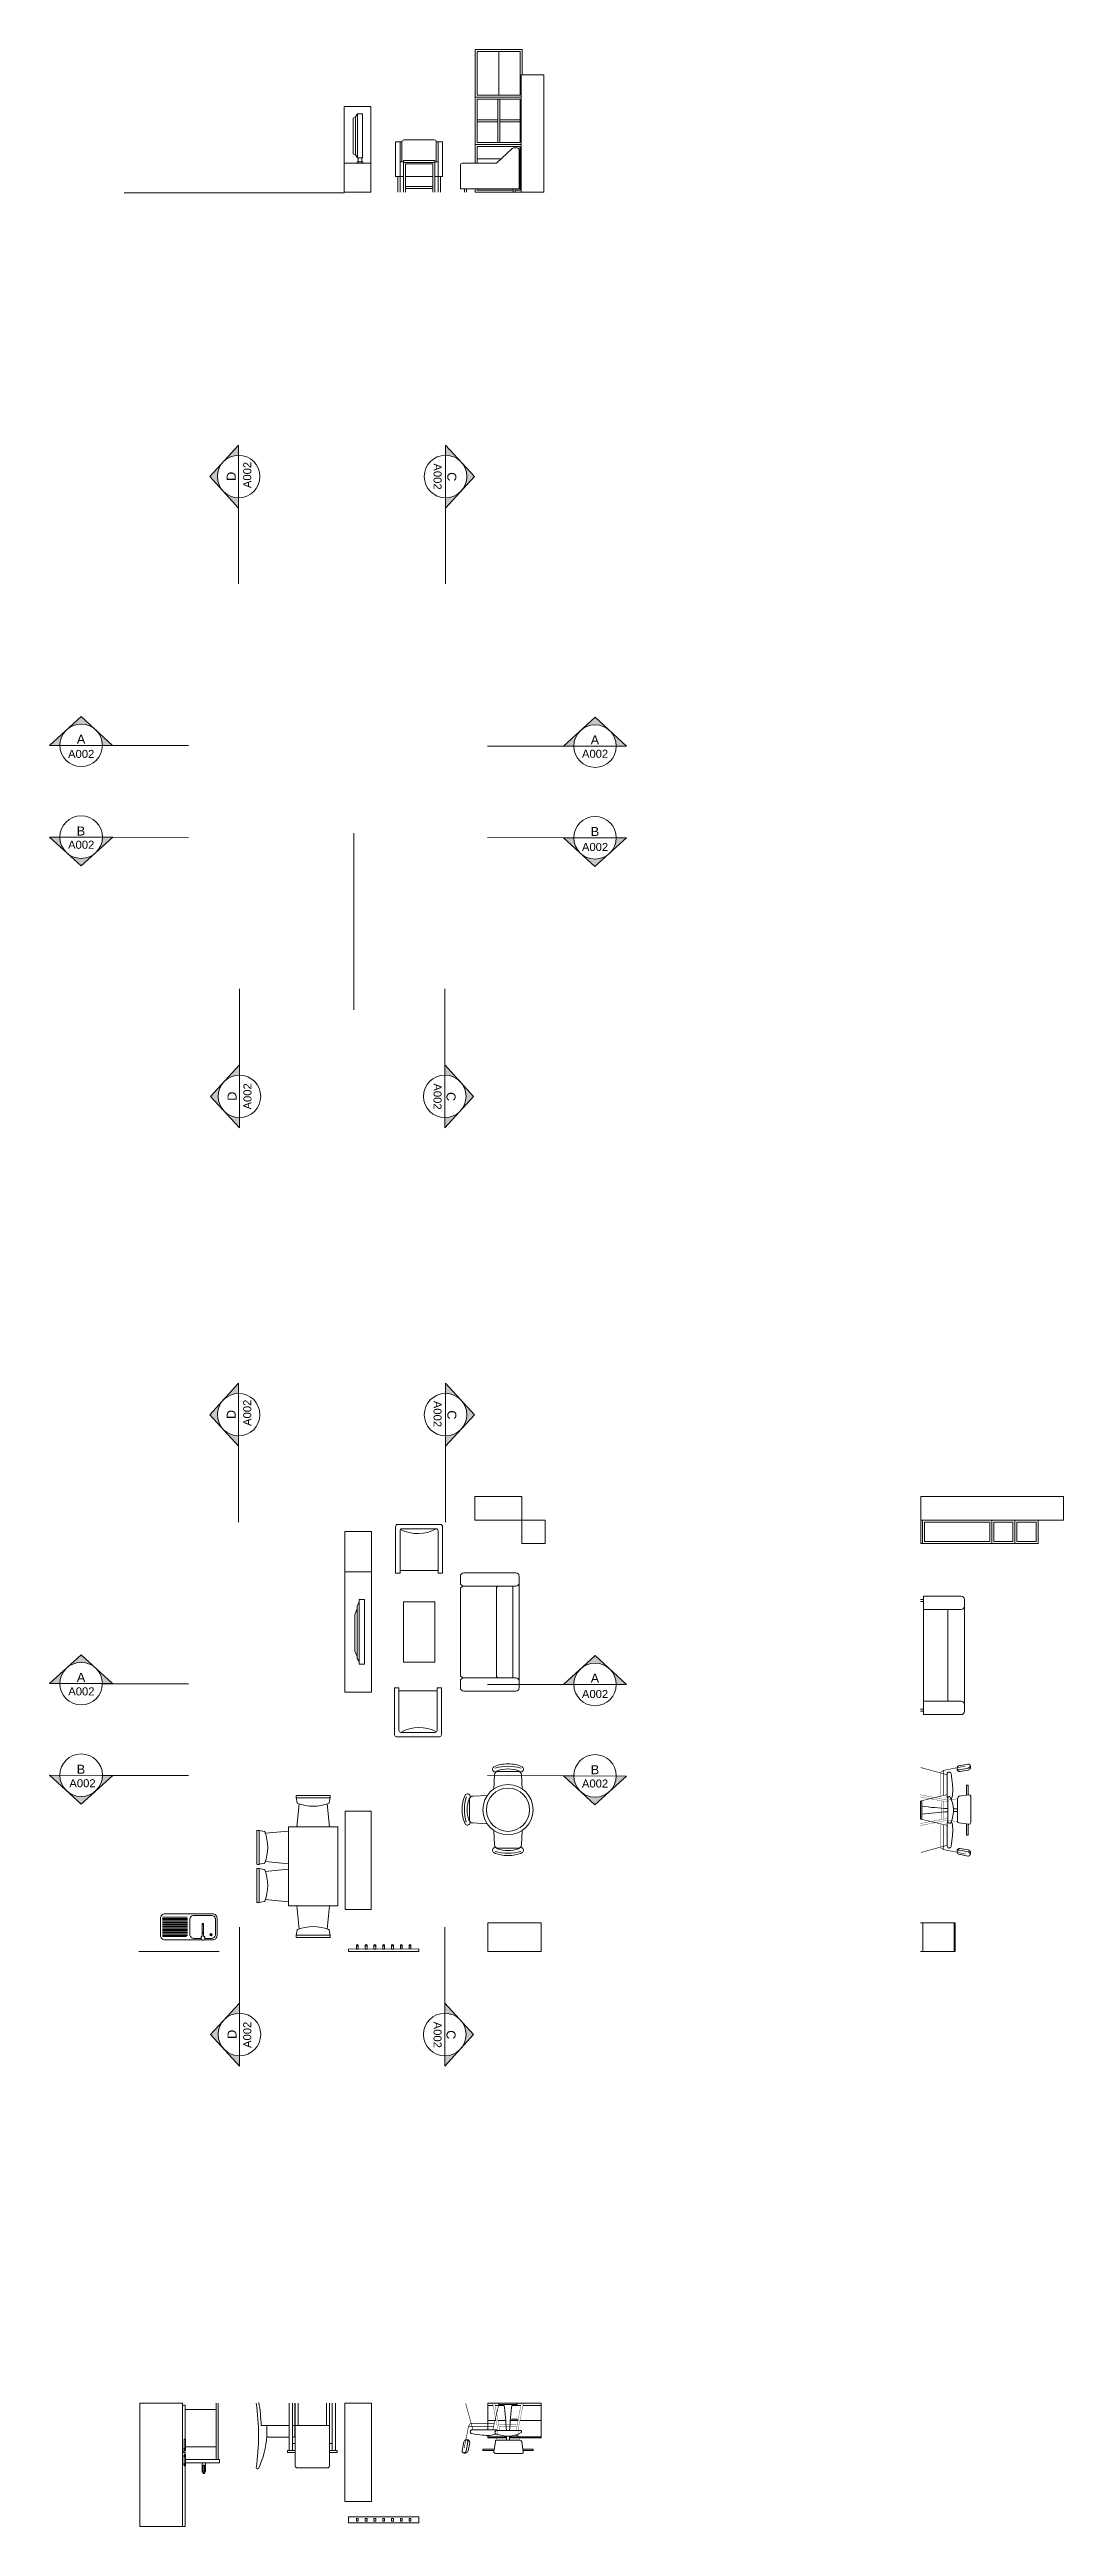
# Model space of a CAD drawing. Header units: millimetres. Extents: x 42156 to 57310, y 20743 to 57766.
import ezdxf

# ---------------------------------------------------------------- set-up
doc = ezdxf.new("R2010")
doc.units = ezdxf.units.MM
doc.layers.get('0').update_dxf_attribs({"lineweight": 18})
doc.layers.add('A-FURN', color=8, linetype='Continuous', lineweight=18)
doc.styles.get("Standard").update_dxf_attribs({"font": 'arial.ttf'})

# ---------------------------------------------------------------- blocks, each defined once
blk = doc.blocks.new('Sezioni')
h = blk.add_hatch(color=256)
h.dxf.hatch_style = 1
h.paths.add_polyline_path([(52521, 47455), (52264, 47221), (52418, 47221, -0.210523)])
h.paths.add_polyline_path([(52735, 47652), (52521, 47455, -0.388338), (52949, 47455)])
h.paths.add_polyline_path([(52949, 47455, -0.210523), (53053, 47221), (53206, 47221)])
blk.add_lwpolyline([(52264, 47221), (53206, 47221), (52735, 47652)], close=True)
blk.add_circle((52735, 47221), 318)

msp = doc.modelspace()

# ---------------------------------------------------------------- linework, layer by layer
for p, q in [((44982, 51078), (44982, 49778)), ((48075, 51078), (48075, 49778)), ((42935, 47366), (44235, 47366)), ((48703, 47354), (50003, 47354)), ((42935, 45994), (44235, 45990)), ((48703, 45989), (50003, 45985)), ((44994, 43725), (44994, 42425)), ((48063, 43725), (48063, 42425)), ((44982, 37055), (44982, 35755)), ((48075, 37055), (48075, 35755)), ((42935, 33340), (44235, 33340)), ((48703, 33329), (50003, 33329)), ((42935, 31970), (44235, 31967)), ((48703, 31966), (50003, 31962)), ((44994, 29702), (44994, 28402)), ((48063, 29702), (48063, 28402))]:
    msp.add_line(p, q)
for points in [[(46703, 43414), (46703, 46051)], [(55191, 31584), (55171, 31584)], [(55191, 31314), (55171, 31314)], [(46567, 22588), (46969, 22588)], [(49143, 22588), (48873, 22588)]]:
    msp.add_lwpolyline(points)
at = {"layer": 'A-FURN'}
for p, q in [((46727, 56761), (46692, 56740)), ((48854, 56717), (48549, 56717)), ((48854, 56687), (48549, 56687)), ((48884, 56717), (49189, 56717)), ((48884, 56687), (49189, 56687)), ((48549, 56133), (48906, 56133)), ((49176, 56133), (49189, 56133)), ((47359, 55871), (47359, 55636)), ((47394, 55871), (47394, 55636)), ((47964, 55871), (47964, 55636)), ((48000, 55871), (48000, 55636)), ((49189, 55899), (49176, 55899)), ((47329, 34990), (47329, 35690)), ((47359, 35720), (47999, 35720)), ((48029, 35690), (48029, 34990)), ((55180, 35786), (56240, 35786)), ((55180, 35436), (55180, 35786)), ((56240, 35436), (55180, 35436)), ((46969, 35014), (46569, 35014)), ((47394, 34990), (47329, 34990)), ((49176, 33378), (49176, 34848)), ((46754, 34464), (46720, 34368)), ((46754, 34506), (46785, 34557)), ((46754, 33718), (46754, 34506)), ((48836, 34768), (48836, 34040)), ((55217, 34648), (55781, 34648)), ((55831, 34498), (55831, 33028)), ((46720, 34368), (46720, 33828)), ((46720, 33828), (46754, 33745)), ((46785, 33671), (46754, 33718)), ((48836, 34040), (48836, 33458)), ((47313, 32577), (47313, 33277)), ((47948, 33277), (48013, 33277)), ((48013, 33277), (48013, 32577)), ((55781, 32878), (55217, 32878)), ((47983, 32547), (47343, 32547)), ((49008, 32030), (48853, 32030)), ((49008, 32030), (49163, 32030)), ((45844, 31637), (45858, 31559)), ((46349, 31637), (46335, 31559)), ((48434, 31459), (48435, 31614)), ((55863, 31824), (55863, 31674)), ((55883, 31824), (55883, 31677)), ((45287, 31146), (45366, 31132)), ((48434, 31459), (48433, 31304)), ((55863, 31243), (55863, 31074)), ((55883, 31240), (55883, 31074)), ((49008, 30882), (48853, 30882)), ((49008, 30882), (49163, 30882)), ((45287, 30640), (45366, 30655)), ((45287, 30576), (45366, 30562)), ((45287, 30070), (45366, 30084)), ((44443, 29620), (44433, 29558)), ((44454, 29620), (44464, 29558)), ((45844, 29579), (45858, 29658)), ((46349, 29579), (46335, 29658)), ((43491, 29335), (44693, 29335)), ((45714, 21848), (45714, 21878)), ((45829, 21878), (45714, 21878)), ((45829, 21848), (45714, 21848)), ((46454, 21878), (46339, 21878)), ((46454, 21848), (46339, 21848)), ((46454, 21878), (46454, 21848)), ((48802, 21896), (48633, 21896)), ((48799, 21876), (48633, 21876)), ((49383, 21896), (49232, 21896)), ((49383, 21876), (49235, 21876)), ((44435, 21562), (44435, 21574)), ((44450, 21548), (44449, 21548)), ((44471, 21548), (44470, 21548)), ((44485, 21574), (44485, 21562)), ((47676, 20888), (46626, 20888)), ((46626, 20888), (46626, 20798)), ((46626, 20798), (47676, 20798)), ((47676, 20798), (47676, 20888))]:
    msp.add_line(p, q, dxfattribs=at)
at = {"layer": 'A-FURN', "color": 251}
for p, q in [((43845, 29850), (44213, 29850)), ((43845, 29831), (44219, 29831)), ((43845, 29813), (44219, 29813)), ((43845, 29795), (44219, 29795)), ((43845, 29777), (44219, 29777)), ((43845, 29759), (44219, 29759)), ((43845, 29741), (44219, 29741)), ((43845, 29723), (44219, 29723)), ((43845, 29704), (44219, 29704)), ((43845, 29686), (44219, 29686)), ((43845, 29668), (44219, 29668)), ((43845, 29650), (44219, 29650)), ((43845, 29632), (44219, 29632)), ((43845, 29614), (44219, 29614)), ((43845, 29595), (44219, 29595)), ((43845, 29577), (44219, 29577)), ((43845, 29559), (44204, 29559))]:
    msp.add_line(p, q, dxfattribs=at)
at = {"layer": 'A-FURN'}
for points in [[(49219, 57387), (49219, 57766), (48519, 57766), (48519, 57056), (49204, 57056)], [(48869, 57736), (48869, 57086)], [(49204, 57387), (49542, 57387), (49542, 55636), (49204, 55636)], [(49204, 57387), (49204, 55636)], [(48519, 57056), (48519, 56346)], [(48549, 57026), (48549, 56378)], [(48549, 57026), (48549, 57026), (49189, 57026)], [(48854, 57026), (48854, 56378)], [(48884, 57026), (48884, 56378)], [(49189, 57026), (49189, 56378)], [(46557, 55636), (46957, 55636), (46957, 56916), (46557, 56916), (46557, 55636)], [(46692, 56210), (46692, 56740)], [(46757, 56806), (46727, 56761), (46727, 56682)], [(46727, 56191), (46727, 56682)], [(46833, 56146), (46833, 56806), (46757, 56806), (46757, 56146), (46833, 56146)], [(47329, 55871), (47329, 56386), (47423, 56386)], [(47394, 55871), (47394, 56386)], [(47936, 56386), (48029, 56386), (48030, 55871)], [(47964, 55871), (47964, 56386)], [(48519, 56066), (48519, 56346), (49204, 56346)], [(48549, 56378), (48549, 56378), (49189, 56378)], [(48549, 56066), (48549, 56316), (49189, 56316), (49189, 55666), (49116, 55666)], [(46557, 56066), (46957, 56066)], [(46727, 56191), (46692, 56210)], [(46757, 56146), (46727, 56191)], [(46838, 56066), (46753, 56066), (46753, 56086), (46838, 56086), (46838, 56066)], [(46822, 56086), (46822, 56146), (46769, 56146), (46769, 56086)], [(47394, 56086), (47444, 56086)], [(47444, 55636), (47444, 56106), (47914, 56106), (47914, 55636)], [(47444, 56079), (47914, 56079)], [(47474, 55636), (47474, 56056), (47884, 56056), (47884, 55636)], [(47914, 56086), (47964, 56086)], [(46557, 55626), (43270, 55626)], [(47329, 55871), (47394, 55871)], [(47394, 55871), (47444, 55871)], [(47474, 55871), (47884, 55871)], [(47474, 55720), (47884, 55720)], [(47474, 55690), (47884, 55690)], [(47914, 55871), (47964, 55871)], [(47964, 55871), (48030, 55871)], [(48296, 55683), (49176, 55683)], [(48356, 55636), (48356, 55683)], [(48387, 55636), (48387, 55683)], [(49219, 55636), (48519, 55636), (48519, 55683)], [(49086, 55666), (48549, 55666), (48549, 55683)], [(49086, 55636), (49086, 55683)], [(49116, 55636), (49116, 55683)], [(48513, 35786), (48513, 36136), (49213, 36136), (49213, 35786), (48513, 35786)], [(55180, 35786), (55180, 36136), (57279, 36136)], [(55180, 35786), (57310, 35786), (57310, 36136), (57279, 36136)], [(46569, 35614), (46569, 33214), (46969, 33214), (46969, 35614), (46569, 35614)], [(49213, 35786), (49563, 35786), (49563, 35436), (49213, 35436), (49213, 35786)], [(55205, 35786), (55205, 35436)], [(55235, 35756), (56210, 35756), (56210, 35466), (55235, 35466)], [(55235, 35756), (55235, 35466)], [(56585, 35786), (56240, 35786), (56240, 35436), (56585, 35436)], [(56555, 35756), (56270, 35756), (56270, 35466), (56555, 35466)], [(56555, 35756), (56555, 35756), (56555, 35466)], [(47394, 35033), (47964, 35033)], [(48029, 34990), (47964, 34990)], [(47444, 34563), (47444, 33663), (47914, 33663), (47914, 34563), (47444, 34563)], [(49078, 34798), (49078, 33428)], [(55171, 34598), (55217, 34598)], [(55171, 34567), (55217, 34567)], [(55217, 32878), (55217, 34648)], [(55580, 34448), (55580, 33078)], [(47313, 33277), (47378, 33277)], [(47948, 33233), (47378, 33233)], [(55171, 32959), (55217, 32959)], [(55171, 32928), (55217, 32928)], [(45886, 31543), (45852, 31198)], [(46341, 31198), (46307, 31543)], [(55171, 31584), (55171, 31314)], [(55191, 31584), (55191, 31314)], [(55653, 31547), (55653, 31547), (55653, 31547)], [(55883, 31824), (55863, 31824)], [(45726, 31138), (45381, 31104)], [(46466, 30018), (46466, 31198), (45726, 31198), (45726, 30018), (46466, 30018)], [(46572, 29963), (46572, 31433), (46962, 31433), (46962, 29963), (46572, 29963)], [(55883, 31074), (55863, 31074)], [(45381, 30683), (45726, 30649)], [(45381, 30534), (45726, 30567)], [(45726, 30079), (45381, 30112)], [(45886, 29673), (45852, 30018)], [(46341, 30018), (46307, 29673)], [(44439, 29752), (44459, 29752)], [(44439, 29742), (44459, 29742)], [(49506, 29336), (48706, 29336), (48706, 29766), (49506, 29766), (49506, 29336)], [(55171, 29766), (55691, 29766)], [(55691, 29766), (55691, 29336), (55171, 29336)], [(55207, 29766), (55207, 29336)], [(55675, 29766), (55675, 29336)], [(47676, 29375), (46626, 29374), (46626, 29336)], [(47676, 29336), (46626, 29336)], [(46744, 29374), (46771, 29374), (46771, 29436), (46744, 29436), (46744, 29374)], [(46771, 29422), (46744, 29422)], [(46874, 29374), (46901, 29374), (46901, 29436), (46874, 29436), (46874, 29374)], [(46901, 29422), (46874, 29422)], [(47005, 29374), (47032, 29374), (47032, 29436), (47005, 29436), (47005, 29374)], [(47032, 29422), (47005, 29422)], [(47137, 29374), (47164, 29374), (47164, 29436), (47137, 29436), (47137, 29374)], [(47164, 29422), (47137, 29422)], [(47268, 29374), (47295, 29374), (47295, 29437), (47268, 29437), (47268, 29374)], [(47295, 29422), (47268, 29422)], [(47399, 29375), (47426, 29375), (47426, 29437), (47399, 29437), (47399, 29375)], [(47426, 29422), (47399, 29422)], [(47530, 29375), (47557, 29375), (47557, 29437), (47530, 29437), (47530, 29375)], [(47557, 29423), (47530, 29423)], [(47676, 29336), (47676, 29375)], [(43508, 22588), (43508, 20743)], [(43508, 20743), (44145, 20743), (44145, 22588), (43508, 22588)], [(44645, 22476), (44645, 22588)], [(44675, 21744), (44675, 22588), (44675, 22588)], [(45739, 21878), (45739, 22588)], [(45789, 21878), (45789, 22588)], [(45874, 22588), (45874, 22253)], [(46294, 22588), (46294, 22253)], [(46379, 21878), (46379, 22588)], [(46429, 21878), (46429, 22588)], [(46969, 22588), (46969, 21118), (46567, 21118), (46567, 22588)], [(48706, 22588), (49506, 22588)], [(48706, 22187), (48706, 22588)], [(48873, 22568), (48873, 22588)], [(49506, 22588), (49506, 22068), (49029, 22068)], [(49143, 22568), (49143, 22588)], [(44185, 22049), (44185, 22554), (44145, 22554)], [(44645, 22493), (44185, 22493)], [(44645, 21744), (44645, 22476)], [(45320, 22253), (45739, 22253)], [(45789, 22253), (45823, 22253)], [(45829, 22253), (46339, 22253)], [(48785, 22552), (48706, 22552)], [(48829, 22328), (48706, 22328)], [(48949, 22552), (48816, 22552)], [(48974, 22328), (48858, 22328)], [(49143, 22568), (48873, 22568)], [(49158, 22328), (49042, 22328)], [(49106, 22349), (49106, 22349), (49065, 22349), (49065, 22328)], [(49200, 22552), (49067, 22552)], [(49106, 22349), (49106, 22349), (49146, 22349), (49146, 22328)], [(49506, 22328), (49187, 22328)], [(49504, 22552), (49231, 22552)], [(44145, 21869), (44185, 21869)], [(44145, 21846), (44185, 21846)], [(44164, 21893), (44164, 21913), (44172, 21913), (44177, 21913), (44177, 21893), (44164, 21893)], [(44169, 21893), (44169, 21879), (44189, 21879), (44189, 22049), (44169, 22049), (44169, 22013)], [(44169, 22013), (44169, 21913)], [(44172, 21893), (44172, 21913)], [(44185, 21869), (44185, 21879)], [(44185, 21818), (44185, 21846)], [(44645, 21933), (44189, 21933)], [(45829, 21984), (45789, 21984)], [(46379, 21984), (46339, 21984)], [(48633, 21876), (48633, 21896)], [(48987, 22068), (48706, 22068), (48706, 22104)], [(48986, 22084), (48706, 22084)], [(49506, 22084), (49030, 22084)], [(49065, 22098), (49065, 22084)], [(49106, 22106), (49106, 22106), (49105, 22106)], [(49106, 22106), (49106, 22106), (49146, 22106), (49146, 22084)], [(49383, 21876), (49383, 21896)], [(44145, 20743), (44185, 20743), (44185, 21648)], [(44164, 21783), (44164, 21803), (44172, 21803), (44177, 21803), (44177, 21783), (44164, 21783)], [(44164, 21662), (44164, 21683), (44172, 21683), (44177, 21683), (44177, 21662), (44164, 21662)], [(44169, 21818), (44189, 21818), (44189, 21648), (44169, 21648), (44169, 21662)], [(44169, 21803), (44169, 21818)], [(44169, 21683), (44169, 21783)], [(44172, 21783), (44172, 21803)], [(44172, 21662), (44172, 21683)], [(44695, 21693), (44695, 21744), (44189, 21744)], [(44189, 21693), (44695, 21693)], [(44485, 21693), (44435, 21693)], [(44450, 21574), (44435, 21574), (44435, 21693)], [(44470, 21549), (44470, 21657), (44450, 21657), (44450, 21549)], [(44470, 21550), (44450, 21550)], [(44450, 21543), (44470, 21543)], [(44485, 21693), (44485, 21574), (44470, 21574)]]:
    msp.add_lwpolyline(points, dxfattribs=at)
for points in [[(48549, 57086), (49189, 57086), (49189, 57736), (48549, 57736)], [(56930, 35786), (56930, 35436), (56585, 35436), (56585, 35611), (56585, 35786)], [(56900, 35756), (56900, 35466), (56615, 35466), (56615, 35611), (56615, 35756)], [(46785, 33630), (46785, 34599), (46861, 34599), (46861, 33630)], [(46771, 20843), (46771, 20823), (46744, 20823), (46744, 20843), (46744, 20843), (46744, 20863), (46771, 20863)], [(46901, 20843), (46901, 20823), (46874, 20823), (46874, 20843), (46874, 20843), (46874, 20863), (46901, 20863)], [(47032, 20843), (47032, 20823), (47005, 20823), (47005, 20843), (47005, 20843), (47005, 20863), (47032, 20863)], [(47164, 20843), (47164, 20823), (47137, 20823), (47137, 20843), (47137, 20843), (47137, 20863), (47164, 20863)], [(47295, 20843), (47295, 20823), (47268, 20823), (47268, 20843), (47268, 20843), (47268, 20863), (47295, 20863)], [(47426, 20843), (47426, 20823), (47399, 20823), (47399, 20843), (47399, 20843), (47399, 20863), (47426, 20863)], [(47557, 20843), (47557, 20823), (47530, 20823), (47530, 20843), (47530, 20843), (47530, 20863), (47557, 20863)]]:
    msp.add_lwpolyline(points, close=True, dxfattribs=at)
for points in [[(47423, 56086), (47423, 56385, -0.414214), (47453, 56415), (47906, 56415, -0.414214), (47936, 56385), (47936, 56086)], [(49176, 55683), (49176, 56266, 0.414214), (49146, 56296), (49090, 56296, 0.192273), (49070, 56288), (48836, 56066)], [(48296, 55683), (48296, 56036, -0.414214), (48326, 56066), (48836, 56066)], [(47394, 34990), (47394, 35625, -0.414214), (47424, 35655), (47934, 35655, -0.414214), (47964, 35625), (47964, 34990)], [(48346, 33428), (48346, 33428, -0.414214), (48296, 33478), (48296, 34748, -0.420766), (48347, 34798), (48346, 34798)], [(55217, 34448), (55781, 34448, 0.414214), (55831, 34498), (55831, 34598)], [(48346, 33228, -0.414214), (48296, 33278), (48296, 33378, -0.414214), (48346, 33428), (49126, 33428, -0.414214), (49176, 33378), (49176, 33278, -0.414214), (49126, 33228), (48346, 33228)], [(47948, 33277), (47948, 32642, -0.414214), (47918, 32612), (47408, 32612, -0.414214), (47378, 32642), (47378, 33277)], [(55217, 33078), (55781, 33078, -0.414214), (55831, 33028), (55831, 32928)], [(48795, 32097, 1.213892), (48849, 32039)], [(48853, 32030, 0.44237), (48808, 31980), (48794, 31764, 0.326261)], [(49008, 32142, 0.110738), (48795, 32097, -0.703912)], [(49008, 32106, 0.075326), (48817, 32079, 2.149766)], [(49008, 32066, 0.081374), (48849, 32039, 2.766777)], [(49008, 32142, -0.110738), (49221, 32097, 0.703912)], [(49008, 32106, -0.075326), (49199, 32079, -2.149766)], [(49008, 32066, -0.081374), (49167, 32039, -2.766777)], [(49163, 32030, -0.44237), (49208, 31980), (49222, 31764, -0.326261)], [(49221, 32097, -1.213892), (49167, 32039)], [(55572, 31669), (55572, 31991, -0.926031), (55629, 31996, -0.027822), (55650, 31833, -0.100592), (55638, 31625, -0.08934), (55630, 31615)], [(55721, 32087, -0.278613), (55751, 32113), (55882, 32139, -0.343108), (55917, 32122, -0.444602), (55886, 32048), (55764, 32026, -0.274326), (55729, 32039, -0.225561), (55721, 32087)], [(55912, 32130, -0.416817), (55886, 32078), (55756, 32052, -0.232923), (55720, 32062, 5.5686)], [(48322, 31460, -0.110738), (48368, 31673, 0.703912)], [(48358, 31459, -0.075326), (48386, 31650, -2.149766)], [(48368, 31673, -1.213892), (48426, 31618)], [(48398, 31459, -0.081374), (48426, 31618, -2.766777)], [(48435, 31614, -0.44237), (48485, 31659), (48701, 31671, -0.326261)], [(55581, 31618, -0.192524), (55572, 31642), (55572, 31669)], [(55581, 31273), (55581, 31630, -0.514618), (55612, 31652, 1.035772)], [(55612, 31652, -0.230614), (55630, 31269, -0.677033), (55581, 31273, -0.358086)], [(55728, 31273), (55728, 31625, -0.320465), (55750, 31657), (55897, 31679, -0.386928), (55924, 31661), (55924, 31265, -0.414214), (55897, 31238), (55750, 31260, -0.197535), (55728, 31273, -0.642546)], [(48322, 31460, 0.110738), (48366, 31246, -0.703912)], [(48358, 31459, 0.075326), (48384, 31268, 2.149766)], [(48366, 31246, 1.213892), (48424, 31300)], [(48398, 31459, 0.081374), (48424, 31300, 2.766777)], [(48433, 31304, 0.44237), (48483, 31259), (48699, 31244, 0.326261)], [(48853, 30882, -0.44237), (48808, 30932), (48794, 31148, -0.326261)], [(49163, 30882, 0.44237), (49208, 30932), (49222, 31148, 0.326261)], [(55581, 31285, 0.192524), (55572, 31261), (55572, 31235)], [(55572, 31235), (55572, 30912, 0.926031), (55629, 30908, 0.027822), (55650, 31070, 0.100592), (55638, 31278, 0.031816), (55636, 31282)], [(48795, 30815, -1.213892), (48849, 30873)], [(49008, 30770, -0.110738), (48795, 30815, 0.703912)], [(49008, 30806, -0.075326), (48817, 30833, -2.149766)], [(49008, 30846, -0.081374), (48849, 30873, -2.766777)], [(49008, 30846, 0.081374), (49167, 30873, 2.766777)], [(49008, 30806, 0.075326), (49199, 30833, 2.149766)], [(49008, 30770, 0.110738), (49221, 30815, -0.703912)], [(49221, 30815, 1.213892), (49167, 30873)], [(55721, 30816, 0.278613), (55751, 30790), (55882, 30764, 0.343108), (55917, 30781, 0.444602), (55886, 30855), (55764, 30877, 0.274326), (55729, 30864, 0.225561), (55721, 30816)], [(55912, 30774, 0.416817), (55886, 30825), (55756, 30851, 0.232923), (55720, 30841, -5.5686)], [(44462, 29509), (44593, 29509, 0.414214), (44660, 29576), (44660, 29833, 0.414214), (44593, 29899), (43880, 29899, 0.414214), (43814, 29833), (43814, 29576, 0.414214), (43880, 29509), (44435, 29509)], [(44420, 29533), (44313, 29533, -0.414214), (44253, 29592), (44253, 29816, -0.414214), (44313, 29876), (44577, 29876, -0.414214), (44636, 29816), (44636, 29592, -0.414214), (44577, 29533), (44477, 29533)], [(44439, 29593), (44439, 29752, -0.414214), (44444, 29757), (44454, 29757, -0.414214), (44459, 29752), (44459, 29591)], [(44454, 29620, 0.881603), (44443, 29620, 2.191256)], [(44434, 29563), (44431, 29563, 0.414214), (44421, 29554), (44421, 29539)], [(44427, 29513, 0.265211), (44470, 29513, 1.493828)], [(44463, 29563), (44467, 29563, -0.414214), (44476, 29554), (44476, 29537)], [(45823, 22588), (45823, 22106, -0.414214), (45793, 22076), (45789, 22076)], [(46339, 22588), (46339, 21648, -0.414214), (46309, 21618), (45859, 21618, -0.414214), (45829, 21648), (45829, 22588)], [(45739, 22076), (45433, 22076, -0.414214), (45403, 22106), (45403, 22253)], [(48375, 22038, 0.278613), (48349, 22008), (48322, 21877, 0.343108), (48340, 21842, 0.444602), (48414, 21873), (48436, 21995, 0.274326), (48423, 22030, 0.225561), (48375, 22038)], [(48332, 21847, 0.416817), (48383, 21873), (48410, 22004, 0.232923), (48400, 22039, -5.5686)], [(48793, 22187), (48471, 22187, 0.926031), (48466, 22130, 0.027822), (48628, 22109, 0.100592), (48837, 22121, 0.031816), (48841, 22124)], [(48844, 22178, 0.192524), (48819, 22187), (48793, 22187)], [(48832, 22031), (49184, 22031, -0.320465), (49215, 22009), (49237, 21862, -0.386928), (49220, 21835), (48823, 21835, -0.414214), (48796, 21862), (48819, 22009, -0.197535), (48832, 22031, -0.642546)], [(49211, 22147, -0.230614), (48828, 22129, -0.677033), (48832, 22178, -0.358086)], [(48832, 22178), (49188, 22178, -0.514618), (49211, 22147, 1.035772)]]:
    msp.add_lwpolyline(points, format="xyb", dxfattribs=at)
for points in [[(48346, 34798), (49126, 34798, 0.414214), (49176, 34848), (49176, 34948, 0.414214), (49126, 34998), (48346, 34998, 0.414214), (48296, 34948), (48296, 34848, 0.414214)], [(46343, 31669), (45849, 31669, 0.414214), (45841, 31661), (45841, 31643, 0.414214), (45849, 31635), (46343, 31635, 0.414214), (46351, 31643), (46351, 31661, 0.414214)], [(45255, 31140), (45255, 30646, 0.414214), (45263, 30638), (45282, 30638, 0.414214), (45289, 30646), (45289, 31140, 0.414214), (45282, 31148), (45263, 31148, 0.414214)], [(45255, 30076), (45255, 30570, -0.414214), (45263, 30578), (45282, 30578, -0.414214), (45289, 30570), (45289, 30076, -0.414214), (45282, 30068), (45263, 30068, -0.414214)], [(46343, 29547), (45849, 29547, -0.414214), (45841, 29555), (45841, 29573, -0.414214), (45849, 29581), (46343, 29581, -0.414214), (46351, 29573), (46351, 29555, -0.414214)], [(44450, 21549), (44450, 21536, 0.414214), (44453, 21533), (44467, 21533, 0.414214), (44470, 21536), (44470, 21549, 0.414214), (44467, 21552), (44453, 21552, 0.414214)]]:
    msp.add_lwpolyline(points, format="xyb", close=True, dxfattribs=at)
for points, const_width in [([(55176, 32087), (55572, 31978)], 8.72), ([(55477, 31664), (55477, 32017), (55520, 32044)], 8.72), ([(55847, 32109), (55520, 32044), (55520, 31673)], 8.72), ([(55171, 31586), (55572, 31682)], 8.72), ([(55728, 31621), (55581, 31599), (55171, 31680)], 4.45), ([(55171, 31648), (55577, 31572)], 4.45), ([(55492, 31318), (55492, 31581)], 4.45), ([(55523, 31318), (55523, 31581)], 4.45), ([(55171, 31317), (55572, 31222)], 8.72), ([(55171, 31250), (55577, 31327)], 4.45), ([(55728, 31278), (55581, 31300), (55171, 31219)], 4.45), ([(55477, 31239), (55477, 30886), (55520, 30860)], 8.72), ([(55847, 30794), (55520, 30860), (55520, 31230)], 8.72), ([(55176, 30816), (55572, 30925)], 8.72), ([(48375, 22583), (48484, 22187)], 8.72), ([(48836, 22031), (48859, 22178), (48778, 22588)], 4.45), ([(48876, 22588), (48780, 22187)], 8.72), ([(48809, 22588), (48885, 22182)], 4.45), ([(49207, 22588), (49130, 22182)], 4.45), ([(49179, 22031), (49157, 22178), (49238, 22588)], 4.45), ([(48353, 21912), (48418, 22239), (48789, 22239)], 8.72), ([(48798, 22283), (48444, 22283), (48418, 22239)], 8.72), ([(48877, 22267), (49139, 22267)], 4.45), ([(48877, 22236), (49139, 22236)], 4.45)]:
    msp.add_lwpolyline(points, dxfattribs=dict(at, const_width=const_width))
for centre, radius in [((49008, 31456), 375), ((49008, 31456), 323), ((44570, 29587), 17.9), ((44570, 29587), 4.37)]:
    msp.add_circle(centre, radius, dxfattribs=at)
for centre, radius, start, end in [((47359, 35690), 30, 90, 180), ((47660, 36145), 562, 242.7227, 299.1726), ((47999, 35690), 30, 0, 90), ((48866, 34768), 30, 90, 180), ((55781, 34598), 50, 0, 90), ((48866, 33458), 30, 180, 270), ((47681, 32122), 562, 62.7227, 119.1726), ((55781, 32928), 50, 270, 0), ((47343, 32577), 30, 180, 270), ((47983, 32577), 30, 270, 0), ((45865, 31559), 7.51, 180, 255.6585), ((46096, 32151), 643, 248.7525, 291.2475), ((46327, 31559), 7.51, 284.3415, 0), ((55748, 35327), 3857, 261.7064, 267.526), ((55748, 35327), 3857, 268.7713, 269.7107), ((45366, 31124), 7.51, 14.3415, 90), ((44774, 30893), 643, 338.7525, 21.2475), ((55748, 27572), 3857, 92.474, 98.2936), ((55748, 27572), 3857, 90.2893, 91.2181), ((45366, 30662), 7.51, 270, 345.6585), ((45366, 30554), 7.51, 14.3415, 90), ((44774, 30323), 643, 338.7525, 21.2475), ((45366, 30092), 7.51, 270, 345.6585), ((45865, 29658), 7.51, 104.3415, 180), ((46096, 29066), 643, 68.7525, 111.2475), ((46327, 29658), 7.51, 0, 75.6585), ((44452, 29533), 31.8, 126.1996, 218.6146), ((44445, 29533), 31.8, 321.3854, 53.8004), ((42160, 22103), 3121, 351.0596, 8.9404), ((42160, 22103), 3163, 2.7179, 8.9404), ((45130, 22011), 3857, 2.474, 8.2936), ((52886, 22011), 3857, 171.7064, 177.526), ((44042, 22191), 1366, 334.7552, 356.0183), ((45130, 22011), 3857, 0.2893, 1.2181), ((52886, 22011), 3857, 178.7713, 179.7107), ((44449, 21562), 14.3, 180, 270), ((44471, 21562), 14.3, 270, 0), ((45263, 21623), 20.3, 193.9108, 316.0522)]:
    msp.add_arc(centre, radius, start, end, dxfattribs=at)

# ---------------------------------------------------------------- block references
at = {"xscale": -1}
for p, rotation in [((92203, 104119), 90), ((-9971, 93366), 179.8362413498016), ((-2291, 93356), 179.8362413498016), ((92215, 94854), 90), ((92203, 90096), 90), ((-9971, 79343), 179.8362413498016), ((-2291, 79333), 179.8362413498016), ((92215, 80831), 90)]:
    msp.add_blockref('Sezioni', p, dxfattribs=dict(at, rotation=rotation))
at = {"rotation": 270}
for p in [(854, 104119), (842, 94854), (854, 90096), (842, 80831)]:
    msp.add_blockref('Sezioni', p, dxfattribs=at)
for p in [(-10107, 145), (-2426, 133), (-10107, -13880), (-2426, -13892)]:
    msp.add_blockref('Sezioni', p)

# ---------------------------------------------------------------- texts
for s, height, rotation, p in [('A002', 120.2, 90, (45171, 51211)), ('A002', 120.2, 270, (47895, 51580)), ('D', 135, 90, (44939, 51319)), ('C', 135, 270, (48101, 51449)), ('B', 135, 359.8362, (42563, 46018)), ('B', 135, 359.8362, (50245, 46010)), ('A002', 120.2, 90, (45174, 41923)), ('A002', 120.2, 270, (47895, 42313)), ('D', 135, 90, (44951, 42054)), ('C', 135, 270, (48089, 42184)), ('D', 135, 90, (44939, 37296)), ('A002', 120.2, 90, (45171, 37193)), ('A002', 120.2, 270, (47895, 37568)), ('C', 135, 270, (48101, 37426)), ('B', 135, 359.8362, (42563, 31994)), ('B', 135, 359.8362, (50245, 31987)), ('D', 135, 90, (44951, 28031)), ('A002', 120.2, 90, (45171, 27895)), ('A002', 120.2, 270, (47895, 28288)), ('C', 135, 270, (48089, 28161))]:
    msp.add_text(s, height=height, rotation=rotation).set_placement(p)
for s, height, p in [('A', 135, (42564, 47392)), ('A', 135, (50244, 47380)), ('A002', 120.2, (42433, 47178)), ('A002', 120.2, (50113, 47180)), ('A002', 120.2, (42433, 45820)), ('A002', 120.2, (50113, 45787)), ('A', 135, (42564, 33367)), ('A', 135, (50244, 33355)), ('A002', 120.2, (42436, 33165)), ('A002', 120.2, (50113, 33126)), ('A002', 120.2, (42452, 31792)), ('A002', 120.2, (50113, 31788))]:
    msp.add_text(s, height=height).set_placement(p)

doc.saveas('drawing.dxf')
